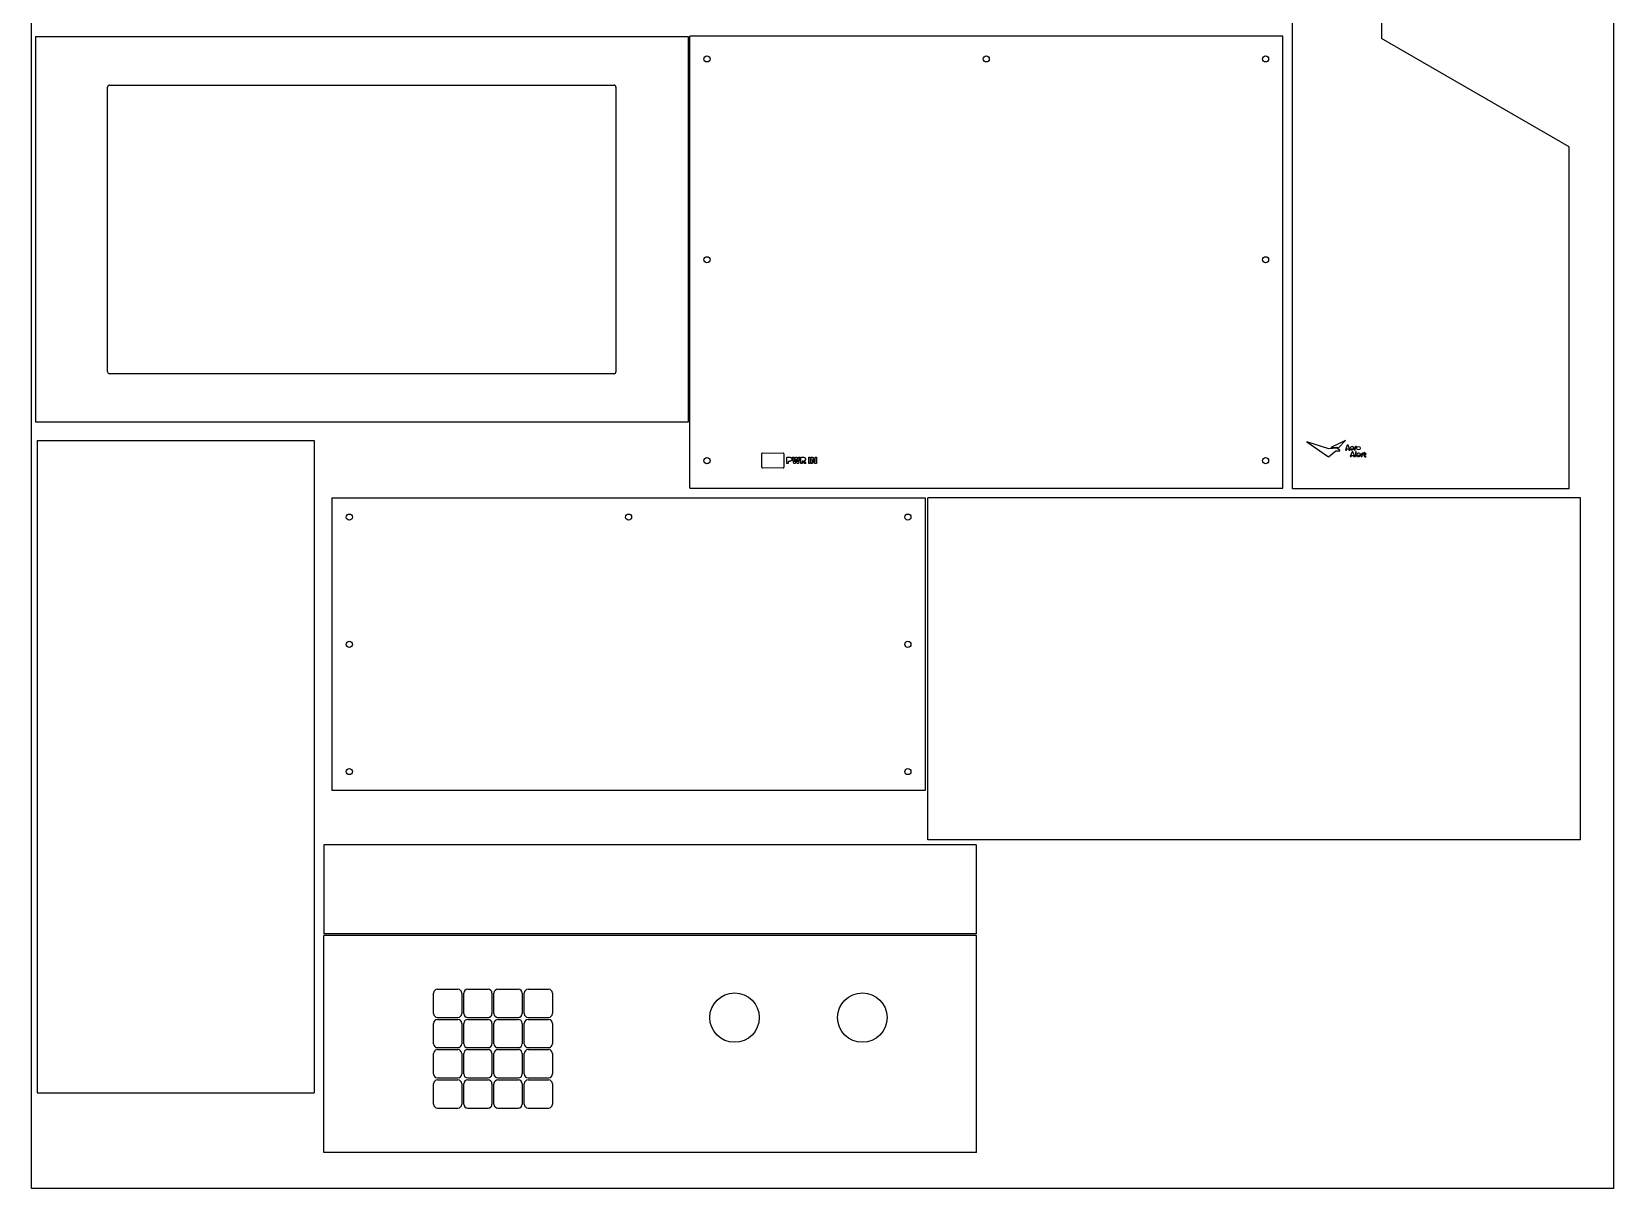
# Model space of a CAD drawing. Header units: millimetres. Extents: x 450 to 1250, y 308 to 1508.
# Drawn here: x 450 to 1250, y 308 to 893 of the extents above; entities that cross this region are included whole.
import ezdxf

# ---------------------------------------------------------------- set-up
doc = ezdxf.new("R2010")
doc.units = ezdxf.units.MM
doc.header["$MEASUREMENT"] = 0
doc.layers.get('0').update_dxf_attribs({"linetype": 'CONTINUOUS'})
doc.layers.add('VISIBLE', color=7, linetype='CONTINUOUS')

msp = doc.modelspace()

# ---------------------------------------------------------------- linework, layer by layer
for p, q in [((450.43, 307.62), (450.43, 1507.62)), ((1250.43, 1507.62), (1250.43, 307.62)), ((1250.43, 307.62), (450.43, 307.62))]:
    msp.add_line(p, q)
at = {"layer": 'VISIBLE'}
for p, q in [((1088.08, 661.34), (1088.08, 1084.34)), ((1133.08, 1084.34), (1133.08, 889.19)), ((452.43, 890.24), (452.43, 695.09)), ((452.43, 890.24), (782.43, 890.24)), ((782.43, 890.24), (782.43, 695.09)), ((783.26, 661.77), (783.26, 890.27)), ((1083.26, 890.27), (783.26, 890.27)), ((1083.26, 661.77), (1083.26, 890.27)), ((1228.08, 834.34), (1133.08, 889.19)), ((488.87, 720.59), (488.87, 864.59)), ((489.87, 865.59), (744.99, 865.59)), ((745.99, 864.59), (745.99, 720.59)), ((1228.08, 661.34), (1228.08, 834.34)), ((744.99, 719.59), (489.87, 719.59)), ((782.43, 695.09), (452.43, 695.09)), ((453.26, 685.9), (593.26, 685.9)), ((453.26, 685.9), (453.26, 355.9)), ((593.26, 685.9), (593.26, 355.9)), ((1095.43, 685.17), (1106.39, 677.62)), ((1106.6, 681.68), (1095.43, 685.17)), ((1106.39, 677.62), (1110.14, 680.66)), ((1110.59, 681.91), (1106.6, 681.68)), ((1115.02, 685.8), (1107.51, 682.24)), ((1107.51, 682.24), (1110.59, 682.44)), ((1110.14, 680.66), (1111.66, 680.66)), ((1110.59, 682.44), (1111.14, 681.8)), ((1112.14, 680.97), (1110.59, 681.91)), ((1111.14, 681.8), (1115.02, 685.8)), ((1111.66, 680.66), (1111.86, 680.29)), ((1111.86, 680.29), (1112.14, 680.97)), ((1115.85, 683.5), (1114.91, 681.02)), ((1114.91, 681.02), (1115.45, 681.02)), ((1115.45, 681.02), (1115.65, 681.57)), ((1115.65, 681.57), (1116.5, 681.57)), ((1116.3, 683.5), (1115.85, 683.5)), ((1117.23, 681.02), (1116.3, 683.5)), ((1116.5, 681.57), (1116.7, 681.02)), ((1116.7, 681.02), (1117.23, 681.02)), ((1118.25, 680.16), (1117.31, 677.68)), ((1117.9, 681.7), (1119.12, 681.7)), ((1118.7, 680.16), (1118.25, 680.16)), ((1118.57, 681.64), (1118.88, 681.32)), ((1119.63, 677.68), (1118.7, 680.16)), ((1119.41, 681.5), (1119.41, 681.39)), ((1119.44, 681.04), (1119.92, 681.04)), ((1119.92, 681.04), (1119.92, 681.83)), ((1120.41, 680.25), (1119.93, 680.08)), ((1119.93, 680.08), (1119.93, 677.68)), ((1120.42, 680.25), (1120.41, 680.25)), ((1120.42, 677.68), (1120.42, 680.25)), ((1120.49, 682.84), (1120.49, 682.45)), ((819.72, 672.32), (819.7, 679.12)), ((820.1, 679.52), (830.5, 679.54)), ((830.9, 679.14), (830.92, 672.34)), ((832.45, 674.15), (832.45, 677.4)), ((832.45, 677.4), (833.72, 677.4)), ((833.12, 674.15), (832.45, 674.15)), ((833.71, 675.3), (833.12, 675.3)), ((833.12, 675.3), (833.12, 674.15)), ((835.91, 674.15), (835.19, 677.4)), ((835.19, 677.4), (835.86, 677.4)), ((835.86, 677.4), (836.29, 675.1)), ((836.58, 674.15), (835.91, 674.15)), ((836.29, 675.1), (836.83, 677.4)), ((837.11, 676.33), (836.58, 674.15)), ((836.83, 677.4), (837.4, 677.4)), ((837.64, 674.15), (837.11, 676.33)), ((837.4, 677.4), (837.93, 675.09)), ((838.31, 674.15), (837.64, 674.15)), ((837.93, 675.09), (838.37, 677.4)), ((839.04, 677.4), (838.31, 674.15)), ((838.37, 677.4), (839.04, 677.4)), ((839.4, 674.15), (839.4, 677.4)), ((839.4, 677.4), (840.6, 677.4)), ((840.07, 674.15), (839.4, 674.15)), ((840.6, 675.34), (840.07, 675.34)), ((840.07, 675.34), (840.07, 674.15)), ((841.21, 674.15), (840.6, 675.34)), ((841.93, 674.15), (841.21, 674.15)), ((841.23, 675.51), (841.93, 674.19)), ((841.93, 674.19), (841.93, 674.15)), ((843.49, 674.15), (843.49, 677.4)), ((843.49, 677.4), (844.16, 677.4)), ((844.16, 674.15), (843.49, 674.15)), ((844.16, 677.4), (844.16, 674.15)), ((844.78, 674.15), (844.78, 677.4)), ((844.78, 677.4), (845.45, 677.4)), ((845.45, 674.15), (844.78, 674.15)), ((845.45, 677.4), (846.76, 675.26)), ((846.76, 674.15), (845.45, 676.29)), ((845.45, 676.29), (845.45, 674.15)), ((846.76, 675.26), (846.76, 677.4)), ((846.76, 677.4), (847.43, 677.4)), ((847.43, 674.15), (846.76, 674.15)), ((847.43, 677.4), (847.43, 674.15)), ((1117.31, 677.68), (1117.85, 677.68)), ((1117.85, 677.68), (1118.05, 678.22)), ((1118.05, 678.22), (1118.9, 678.22)), ((1118.9, 678.22), (1119.1, 677.68)), ((1119.1, 677.68), (1119.63, 677.68)), ((1119.93, 677.68), (1120.42, 677.68)), ((1121.33, 678.35), (1122.54, 678.35)), ((1121.99, 678.29), (1122.31, 677.97)), ((1122.83, 678.15), (1122.84, 678.03)), ((1122.87, 677.69), (1123.34, 677.69)), ((1123.34, 677.69), (1123.34, 678.48)), ((1123.91, 679.49), (1123.91, 679.1)), ((1124.76, 679.82), (1124.27, 679.67)), ((1124.27, 679.67), (1124.27, 678.48)), ((1124.76, 679.82), (1124.76, 679.26)), ((1124.76, 679.26), (1125.25, 679.26)), ((1125.25, 678.8), (1124.76, 678.8)), ((1124.76, 678.8), (1124.76, 678.48)), ((1125.25, 679.26), (1125.25, 678.8)), ((1125.25, 677.47), (1125.25, 677.91)), ((830.52, 671.94), (820.12, 671.92)), ((602.35, 656.86), (902.35, 656.86)), ((602.35, 656.86), (602.35, 508.86)), ((783.26, 661.77), (1083.26, 661.77)), ((902.35, 656.86), (902.35, 508.86)), ((903.78, 483.9), (903.78, 656.9)), ((1233.78, 656.9), (903.78, 656.9)), ((1228.08, 661.34), (1088.08, 661.34)), ((1233.78, 483.9), (1233.78, 656.9)), ((902.35, 508.86), (602.35, 508.86)), ((598.17, 481.36), (598.17, 436.36)), ((928.17, 481.36), (598.17, 481.36)), ((1233.78, 483.9), (903.78, 483.9)), ((928.17, 481.36), (928.17, 436.36)), ((928.17, 436.36), (598.17, 436.36)), ((598.27, 325.78), (598.27, 435.48)), ((928.27, 435.48), (598.27, 435.48)), ((928.27, 325.78), (928.27, 435.48)), ((655.7, 408.35), (665.98, 408.35)), ((670.98, 408.35), (681.27, 408.35)), ((686.27, 408.35), (696.55, 408.35)), ((701.55, 408.35), (711.84, 408.35)), ((653.7, 396.07), (653.7, 406.35)), ((667.98, 406.35), (667.98, 396.07)), ((668.98, 396.07), (668.98, 406.35)), ((683.27, 406.35), (683.27, 396.07)), ((684.27, 396.07), (684.27, 406.35)), ((698.55, 406.35), (698.55, 396.07)), ((699.55, 396.07), (699.55, 406.35)), ((713.84, 406.35), (713.84, 396.07)), ((655.7, 394.07), (665.98, 394.07)), ((655.7, 393.07), (665.98, 393.07)), ((670.98, 394.07), (681.27, 394.07)), ((670.98, 393.07), (681.27, 393.07)), ((686.27, 394.07), (696.55, 394.07)), ((686.27, 393.07), (696.55, 393.07)), ((701.55, 394.07), (711.84, 394.07)), ((701.55, 393.07), (711.84, 393.07)), ((653.7, 380.78), (653.7, 391.07)), ((667.98, 391.07), (667.98, 380.78)), ((668.98, 380.78), (668.98, 391.07)), ((683.27, 391.07), (683.27, 380.78)), ((684.27, 380.78), (684.27, 391.07)), ((698.55, 391.07), (698.55, 380.78)), ((699.55, 380.78), (699.55, 391.07)), ((713.84, 391.07), (713.84, 380.78)), ((655.7, 378.78), (665.98, 378.78)), ((655.7, 377.78), (665.98, 377.78)), ((670.98, 378.78), (681.27, 378.78)), ((670.98, 377.78), (681.27, 377.78)), ((686.27, 378.78), (696.55, 378.78)), ((686.27, 377.78), (696.55, 377.78)), ((701.55, 378.78), (711.84, 378.78)), ((701.55, 377.78), (711.84, 377.78)), ((653.7, 365.5), (653.7, 375.78)), ((667.98, 375.78), (667.98, 365.5)), ((668.98, 365.5), (668.98, 375.78)), ((683.27, 375.78), (683.27, 365.5)), ((684.27, 365.5), (684.27, 375.78)), ((698.55, 375.78), (698.55, 365.5)), ((699.55, 365.5), (699.55, 375.78)), ((713.84, 375.78), (713.84, 365.5)), ((653.7, 350.21), (653.7, 360.5)), ((655.7, 363.5), (665.98, 363.5)), ((655.7, 362.5), (665.98, 362.5)), ((667.98, 360.5), (667.98, 350.21)), ((668.98, 350.21), (668.98, 360.5)), ((670.98, 363.5), (681.27, 363.5)), ((670.98, 362.5), (681.27, 362.5)), ((683.27, 360.5), (683.27, 350.21)), ((684.27, 350.21), (684.27, 360.5)), ((686.27, 363.5), (696.55, 363.5)), ((686.27, 362.5), (696.55, 362.5)), ((698.55, 360.5), (698.55, 350.21)), ((699.55, 350.21), (699.55, 360.5)), ((701.55, 363.5), (711.84, 363.5)), ((701.55, 362.5), (711.84, 362.5)), ((713.84, 360.5), (713.84, 350.21)), ((453.26, 355.9), (593.26, 355.9)), ((655.7, 348.21), (665.98, 348.21)), ((670.98, 348.21), (681.27, 348.21)), ((686.27, 348.21), (696.55, 348.21)), ((701.55, 348.21), (711.84, 348.21)), ((928.27, 325.78), (598.27, 325.78))]:
    msp.add_line(p, q, dxfattribs=at)
for centre, radius in [((792.01, 878.85), 1.55), ((933.26, 878.85), 1.55), ((1074.51, 878.85), 1.55), ((792.01, 777.26), 1.55), ((1074.51, 777.26), 1.55), ((1121.54, 681.97), 0.9), ((792.01, 675.67), 1.55), ((1074.51, 675.67), 1.55), ((611.1, 647.08), 1.55), ((752.35, 647.08), 1.55), ((893.6, 647.08), 1.55), ((611.1, 582.75), 1.55), ((893.6, 582.75), 1.55), ((611.1, 518.42), 1.55), ((893.6, 518.42), 1.55), ((805.94, 393.98), 12.5), ((870.6, 393.98), 12.5)]:
    msp.add_circle(centre, radius, dxfattribs=at)
for centre, radius, start, end in [((489.87, 864.59), 1, 90, 180), ((744.99, 864.59), 1, 0, 90), ((489.87, 720.59), 1, 180, 270), ((744.99, 720.59), 1, 270, 0), ((1118.25, 681.94), 0.906, 120.33411, 242.43458), ((1118.22, 681.91), 0.924, 347.10748, 117.66853), ((1118.23, 681.99), 0.94, 244.929, 314.37751), ((1118.25, 681.9), 0.404, 210.00339, 253.46268), ((1118.22, 682.01), 0.5, 260.44706, 313.34907), ((1120.75, 681.53), 1.34, 172.66544, 181.20867), ((1131.5, 681.64), 12.09, 181.20867, 181.75979), ((1120.57, 681.7), 1.15, 163.63269, 179.8686), ((1121, 681.35), 1.59, 182.73101, 191.15017), ((1120.46, 681.84), 1.01, 88.36141, 169.49238), ((1120.44, 681.83), 0.526, 96.58801, 180), ((1120.36, 682.47), 0.123, 277.72529, 349.45428), ((820.1, 679.12), 0.4, 90.1104, 180.1104), ((820.12, 672.32), 0.4, 180.1104, 270.1104), ((830.5, 679.14), 0.4, 0.1104, 90.1104), ((830.52, 672.34), 0.4, 270.1104, 0.1104), ((1121.67, 678.59), 0.906, 120.33411, 242.43458), ((1121.64, 678.55), 0.924, 347.10748, 117.66853), ((1121.65, 678.64), 0.94, 244.929, 314.37751), ((1121.68, 678.55), 0.404, 210.00339, 253.46268), ((1121.65, 678.66), 0.5, 260.44706, 313.34907), ((1124.17, 678.18), 1.34, 172.66544, 181.20867), ((1134.93, 678.29), 12.09, 181.20867, 181.75979), ((1124.42, 677.99), 1.59, 182.73101, 191.15017), ((1123.99, 678.35), 1.15, 163.63269, 179.8686), ((1123.88, 678.49), 1.01, 88.36141, 169.49238), ((1123.87, 678.48), 0.526, 96.58801, 180), ((1123.79, 679.12), 0.123, 277.72529, 349.45428), ((1125.28, 678.48), 1.01, 180, 188.82889), ((1125.21, 678.39), 0.928, 184.36244, 272.88658), ((1125.31, 678.48), 0.557, 180, 190.78878), ((1125.27, 678.44), 0.51, 187.58415, 265.80699), ((1125.23, 677.91), 0.0243, 358.16578, 75.93932), ((655.7, 406.35), 2, 90, 180), ((665.98, 406.35), 2, 0, 90), ((670.98, 406.35), 2, 90, 180), ((681.27, 406.35), 2, 0, 90), ((686.27, 406.35), 2, 90, 180), ((696.55, 406.35), 2, 0, 90), ((701.55, 406.35), 2, 90, 180), ((711.84, 406.35), 2, 0, 90), ((655.7, 396.07), 2, 180, 270), ((655.7, 391.07), 2, 90, 180), ((665.98, 396.07), 2, 270, 0), ((665.98, 391.07), 2, 0, 90), ((670.98, 396.07), 2, 180, 270), ((670.98, 391.07), 2, 90, 180), ((681.27, 396.07), 2, 270, 0), ((681.27, 391.07), 2, 0, 90), ((686.27, 396.07), 2, 180, 270), ((686.27, 391.07), 2, 90, 180), ((696.55, 396.07), 2, 270, 0), ((696.55, 391.07), 2, 0, 90), ((701.55, 396.07), 2, 180, 270), ((701.55, 391.07), 2, 90, 180), ((711.84, 396.07), 2, 270, 0), ((711.84, 391.07), 2, 0, 90), ((655.7, 380.78), 2, 180, 270), ((655.7, 375.78), 2, 90, 180), ((665.98, 380.78), 2, 270, 0), ((665.98, 375.78), 2, 0, 90), ((670.98, 380.78), 2, 180, 270), ((670.98, 375.78), 2, 90, 180), ((681.27, 380.78), 2, 270, 0), ((681.27, 375.78), 2, 0, 90), ((686.27, 380.78), 2, 180, 270), ((686.27, 375.78), 2, 90, 180), ((696.55, 380.78), 2, 270, 0), ((696.55, 375.78), 2, 0, 90), ((701.55, 380.78), 2, 180, 270), ((701.55, 375.78), 2, 90, 180), ((711.84, 380.78), 2, 270, 0), ((711.84, 375.78), 2, 0, 90), ((655.7, 365.5), 2, 180, 270), ((655.7, 360.5), 2, 90, 180), ((665.98, 365.5), 2, 270, 0), ((665.98, 360.5), 2, 0, 90), ((670.98, 365.5), 2, 180, 270), ((670.98, 360.5), 2, 90, 180), ((681.27, 365.5), 2, 270, 0), ((681.27, 360.5), 2, 0, 90), ((686.27, 365.5), 2, 180, 270), ((686.27, 360.5), 2, 90, 180), ((696.55, 365.5), 2, 270, 0), ((696.55, 360.5), 2, 0, 90), ((701.55, 365.5), 2, 180, 270), ((701.55, 360.5), 2, 90, 180), ((711.84, 365.5), 2, 270, 0), ((711.84, 360.5), 2, 0, 90), ((655.7, 350.21), 2, 180, 270), ((665.98, 350.21), 2, 270, 0), ((670.98, 350.21), 2, 180, 270), ((681.27, 350.21), 2, 270, 0), ((686.27, 350.21), 2, 180, 270), ((696.55, 350.21), 2, 270, 0), ((701.55, 350.21), 2, 180, 270), ((711.84, 350.21), 2, 270, 0)]:
    msp.add_arc(centre, radius, start, end, dxfattribs=at)
for points in [[(834.61, 675.57), (834.29, 675.3), (833.71, 675.3)], [(833.72, 677.4), (834.09, 677.4), (834.36, 677.27)], [(834.36, 677.27), (834.64, 677.14), (834.79, 676.89)], [(834.94, 676.33), (834.94, 675.85), (834.61, 675.57)], [(834.79, 676.89), (834.94, 676.64), (834.94, 676.33)], [(840.6, 677.4), (841.18, 677.4), (841.49, 677.15)], [(841.66, 675.87), (841.52, 675.65), (841.23, 675.51)], [(841.49, 677.15), (841.81, 676.89), (841.81, 676.42)], [(841.81, 676.42), (841.81, 676.09), (841.66, 675.87)]]:
    msp.add_open_spline(points, degree=2, dxfattribs=at)

doc.saveas('drawing.dxf')
